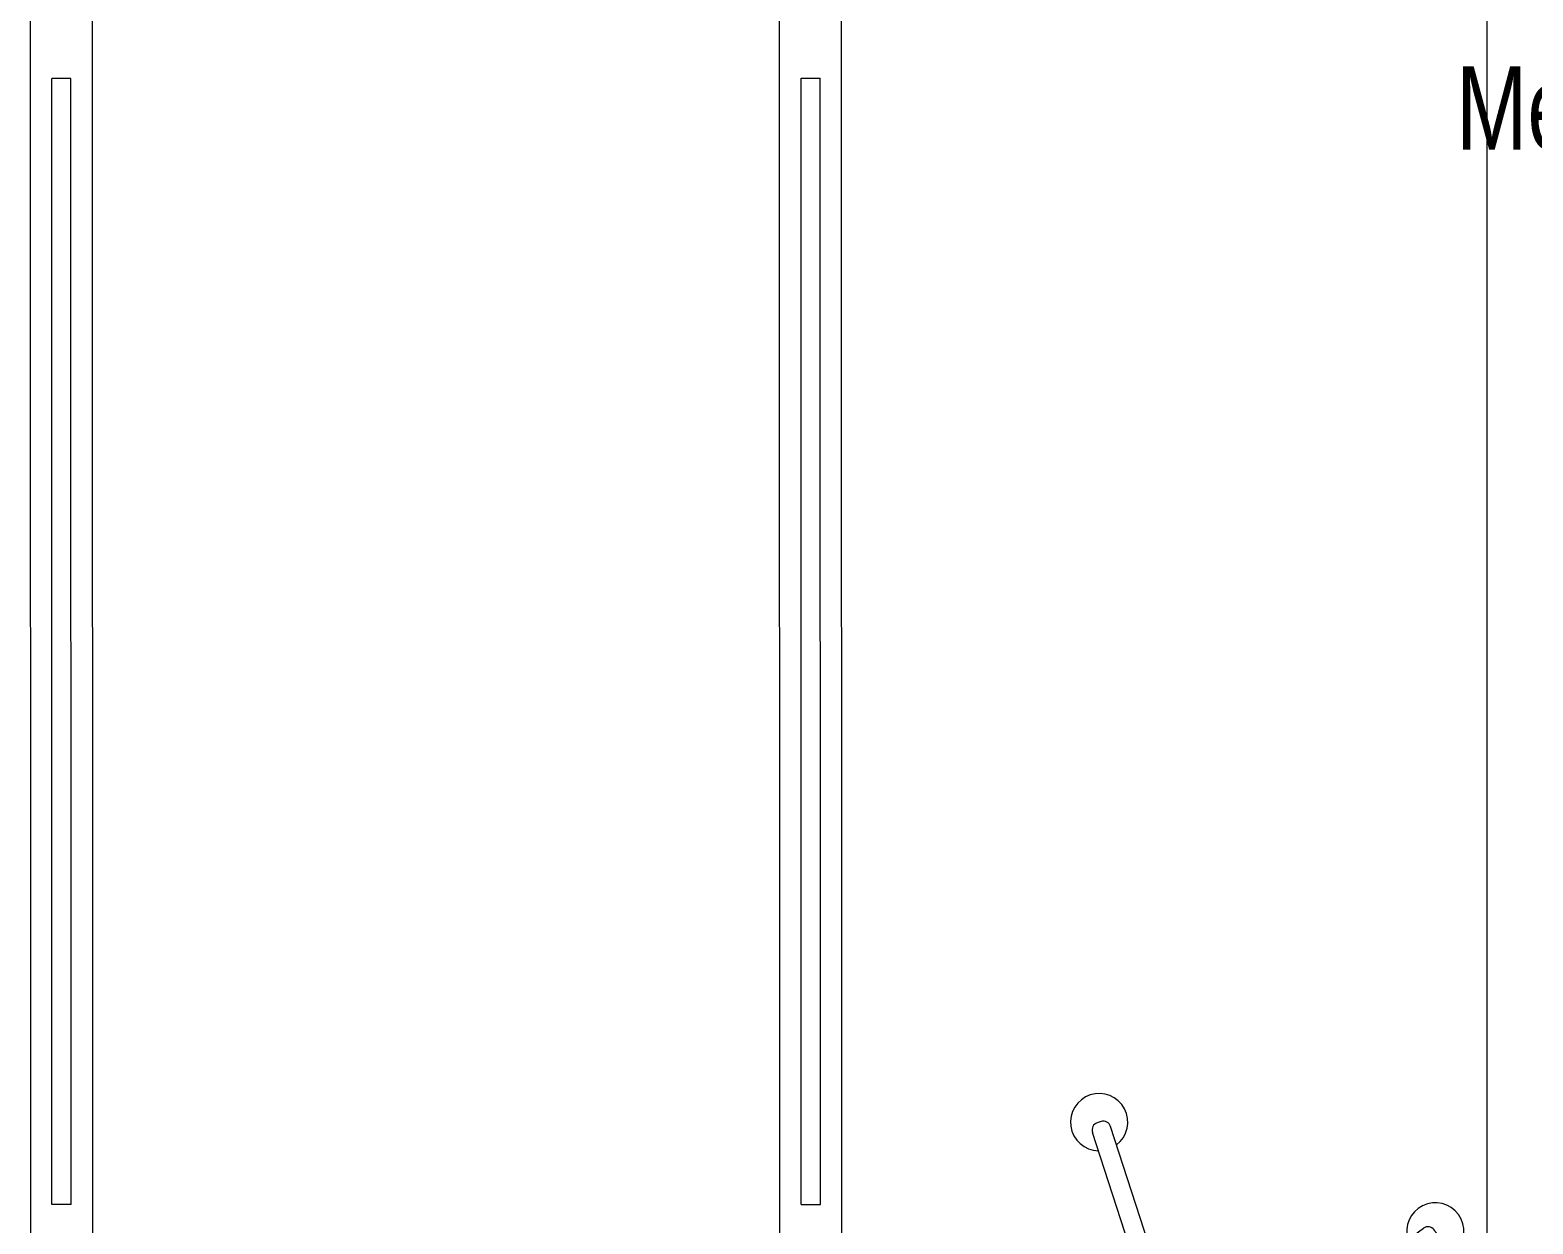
# Model space of a CAD drawing. Header units: metres. Extents: x -18745 to 220762, y -1579758 to -1356048.
# Drawn here: x 148283 to 149857, y -1410975 to -1409724 of the extents above; entities that cross this region are included whole.
import ezdxf

# ---------------------------------------------------------------- set-up
doc = ezdxf.new("R2010")
doc.units = ezdxf.units.M
doc.layers.get('0').update_dxf_attribs({"lineweight": 0})
doc.layers.add('A-100 - Copy$0$Medical Equipment and Furniture', color=8, linetype='Continuous', lineweight=0)
doc.layers.add('A-100 - Copy$0$Medical Equipment and Furniture1', color=8, linetype='Continuous', lineweight=5)
doc.styles.add('A-100 - Copy$0$X3G_ENTITY_257CFD', font='swisscl.ttf', dxfattribs={"height": 200})

# ---------------------------------------------------------------- blocks, each defined once
blk = doc.blocks.new('A-100 - Copy$0$HF16786E-P')
at = {"layer": 'A-100 - Copy$0$Medical Equipment and Furniture1'}
for p, q in [((0, 0.425), (-2.14, 0.425)), ((-0.48, 0.4025), (-1.66, 0.4025)), ((-1.66, 0.3825), (-1.66, 0.4025)), ((-0.48, 0.3825), (-0.48, 0.4025)), ((-0.48, 0.3825), (-1.66, 0.3825)), ((-0.28, 0.36), (-1.86, 0.36)), ((-1.86, -0.36), (-0.28, -0.36)), ((-0.48, -0.3825), (-1.66, -0.3825)), ((-1.66, -0.3825), (-1.66, -0.4025)), ((-0.48, -0.3825), (-0.48, -0.4025)), ((-0.48, -0.4025), (-1.66, -0.4025)), ((-2.14, -0.425), (0, -0.425))]:
    blk.add_line(p, q, dxfattribs=at)
for points in [[(-0.48, 0.3825), (-0.48, 0.3825), (-0.48, 0.3825), (-0.48, 0.3825), (-0.48, 0.3825), (-0.48, 0.3825), (-0.48, 0.3825), (-0.48, 0.3825), (-0.48, 0.3825), (-0.48, 0.3825), (-0.48, 0.3825), (-0.48, 0.3825), (-0.48, 0.3825), (-0.48, 0.3825), (-0.48, 0.3825), (-0.48, 0.3825), (-0.48, 0.3825), (-0.48, 0.3825), (-0.48, 0.3825), (-0.48, 0.3825), (-0.48, 0.3825), (-0.48, 0.3825), (-0.48, 0.3825), (-0.48, 0.3825), (-0.48, 0.3825), (-0.48, 0.3825), (-0.48, 0.3825), (-0.48, 0.3825), (-0.48, 0.3825), (-0.48, 0.3825), (-0.48, 0.3825), (-0.48, 0.3825), (-0.48, 0.3825), (-0.48, 0.3825), (-0.48, 0.3825), (-0.48, 0.3825), (-0.48, 0.3825), (-0.48, 0.3825), (-0.48, 0.3825), (-0.48, 0.3825), (-0.48, 0.3825), (-0.48, 0.3825), (-0.48, 0.3825), (-0.48, 0.3825), (-0.48, 0.3825), (-0.48, 0.3825), (-0.48, 0.3825), (-0.48, 0.3825), (-0.48, 0.3825), (-0.48, 0.3825), (-0.48, 0.3825), (-0.48, 0.3825), (-0.48, 0.3825), (-0.48, 0.3825), (-0.48, 0.3825), (-0.48, 0.3825), (-0.48, 0.3825), (-0.48, 0.3825), (-0.48, 0.3825), (-0.48, 0.3825), (-0.48, 0.3825), (-0.48, 0.3825), (-0.48, 0.3825), (-0.48, 0.3825), (-0.48, 0.3825), (-0.48, 0.3825), (-0.48, 0.3825), (-0.48, 0.3825), (-0.48, 0.3825), (-0.48, 0.3825), (-0.48, 0.3825), (-0.48, 0.3825), (-0.48, 0.3825), (-0.48, 0.3825), (-0.48, 0.3825), (-0.48, 0.3825), (-0.48, 0.3825), (-0.48, 0.3825), (-0.48, 0.3825), (-0.48, 0.3825), (-0.48, 0.3825), (-0.48, 0.3825), (-0.48, 0.3825), (-0.48, 0.3825), (-0.48, 0.3825), (-0.48, 0.3825), (-0.48, 0.3825), (-0.48, 0.3825), (-0.48, 0.3825), (-0.48, 0.3825), (-0.48, 0.3825), (-0.48, 0.3825), (-0.48, 0.3825), (-0.48, 0.3825), (-0.48, 0.3825), (-0.48, 0.3825), (-0.48, 0.3825), (-0.48, 0.3825), (-0.48, 0.3825), (-0.48, 0.3825), (-0.48, 0.3825), (-0.48, 0.3825), (-0.48, 0.3825), (-0.48, 0.3825), (-0.48, 0.3825), (-0.48, 0.3825), (-0.48, 0.3825), (-0.48, 0.3825), (-0.48, 0.3825), (-0.48, 0.3825), (-0.48, 0.3825), (-0.48, 0.3825), (-0.48, 0.3825), (-0.48, 0.3825), (-0.48, 0.3825), (-0.48, 0.3825), (-0.48, 0.3825), (-0.48, 0.3825), (-0.48, 0.3825), (-0.48, 0.3825), (-0.48, 0.3825), (-0.48, 0.3825), (-0.48, 0.3825), (-0.48, 0.3825), (-0.48, 0.3825), (-0.48, 0.3825), (-0.48, 0.3825), (-0.48, 0.3825), (-0.48, 0.3825), (-0.48, 0.3825), (-0.48, 0.3825), (-0.48, 0.3825), (-0.48, 0.3825), (-0.48, 0.3825), (-0.48, 0.3825), (-0.48, 0.3825), (-0.48, 0.3825), (-0.48, 0.3825), (-0.48, 0.3825), (-0.48, 0.3825), (-0.48, 0.3825), (-0.48, 0.3825), (-0.48, 0.3825), (-0.48, 0.3825), (-0.48, 0.3825), (-0.48, 0.3825), (-0.48, 0.3825), (-0.48, 0.3825), (-0.48, 0.3825), (-0.48, 0.3825), (-0.48, 0.3825), (-0.48, 0.3825), (-0.48, 0.3825), (-0.48, 0.3825), (-0.48, 0.3825), (-0.48, 0.3825), (-0.48, 0.3825), (-0.48, 0.3825), (-0.48, 0.3825), (-0.48, 0.3825), (-0.48, 0.3825), (-0.48, 0.3825), (-0.48, 0.3825), (-0.48, 0.3825), (-0.48, 0.3825), (-0.48, 0.3825), (-0.48, 0.3825), (-0.48, 0.3825), (-0.48, 0.3825), (-0.48, 0.3825), (-0.48, 0.3825), (-0.48, 0.3825), (-0.48, 0.3825), (-0.48, 0.3825), (-0.48, 0.3825), (-0.48, 0.3825), (-0.48, 0.3825), (-0.48, 0.3825), (-0.48, 0.3825), (-0.48, 0.3825), (-0.48, 0.3825), (-0.48, 0.3825), (-0.48, 0.3825), (-0.48, 0.3825), (-0.48, 0.3825), (-0.48, 0.3825), (-0.48, 0.3825), (-0.48, 0.3825), (-0.48, 0.3825), (-0.48, 0.3825), (-0.48, 0.3825), (-0.48, 0.3825), (-0.48, 0.3825), (-0.48, 0.3825), (-0.48, 0.3825), (-0.48, 0.3825), (-0.48, 0.3825), (-0.48, 0.3825), (-0.48, 0.3825), (-0.48, 0.3825), (-0.48, 0.3825), (-0.48, 0.3825), (-0.48, 0.3825), (-0.48, 0.3825), (-0.48, 0.3825), (-0.48, 0.3825), (-0.48, 0.3825), (-0.48, 0.3825), (-0.48, 0.3825), (-0.48, 0.3825), (-0.48, 0.3825), (-0.48, 0.3825), (-0.48, 0.3825), (-0.48, 0.3825), (-0.48, 0.3825), (-0.48, 0.3825), (-0.48, 0.3825), (-0.48, 0.3825), (-0.48, 0.3825)], [(-0.48, 0.3825), (-0.48, 0.3825), (-0.48, 0.3825), (-0.48, 0.3825), (-0.48, 0.3825), (-0.48, 0.3825), (-0.48, 0.3825), (-0.48, 0.3825), (-0.48, 0.3825), (-0.48, 0.3825), (-0.48, 0.3825), (-0.48, 0.3825), (-0.48, 0.3825), (-0.48, 0.3825), (-0.48, 0.3825), (-0.48, 0.3825), (-0.48, 0.3825), (-0.48, 0.3825), (-0.48, 0.3825), (-0.48, 0.3825), (-0.48, 0.3825), (-0.48, 0.3825), (-0.48, 0.3825), (-0.48, 0.3825), (-0.48, 0.3825), (-0.48, 0.3825), (-0.48, 0.3825), (-0.48, 0.3825), (-0.48, 0.3825), (-0.48, 0.3825), (-0.48, 0.3825), (-0.48, 0.3825), (-0.48, 0.3825), (-0.48, 0.3825), (-0.48, 0.3825), (-0.48, 0.3825), (-0.48, 0.3825), (-0.48, 0.3825), (-0.48, 0.3825), (-0.48, 0.3825), (-0.48, 0.3825), (-0.48, 0.3825), (-0.48, 0.3825), (-0.48, 0.3825), (-0.48, 0.3825), (-0.48, 0.3825), (-0.48, 0.3825), (-0.48, 0.3825), (-0.48, 0.3825), (-0.48, 0.3825), (-0.48, 0.3825), (-0.48, 0.3825), (-0.48, 0.3825), (-0.48, 0.3825), (-0.48, 0.3825), (-0.48, 0.3825), (-0.48, 0.3825), (-0.48, 0.3825), (-0.48, 0.3825), (-0.48, 0.3825), (-0.48, 0.3825), (-0.48, 0.3825), (-0.48, 0.3825), (-0.48, 0.3825), (-0.48, 0.3825), (-0.48, 0.3825), (-0.48, 0.3825), (-0.48, 0.3825), (-0.48, 0.3825), (-0.48, 0.3825), (-0.48, 0.3825), (-0.48, 0.3825), (-0.48, 0.3825), (-0.48, 0.3825), (-0.48, 0.3825), (-0.48, 0.3825), (-0.48, 0.3825), (-0.48, 0.3825), (-0.48, 0.3825), (-0.48, 0.3825), (-0.48, 0.3825), (-0.48, 0.3825), (-0.48, 0.3825), (-0.48, 0.3825), (-0.48, 0.3825), (-0.48, 0.3825), (-0.48, 0.3825), (-0.48, 0.3825), (-0.48, 0.3825), (-0.48, 0.3825), (-0.48, 0.3825), (-0.48, 0.3825), (-0.48, 0.3825), (-0.48, 0.3825), (-0.48, 0.3825), (-0.48, 0.3825), (-0.48, 0.3825), (-0.48, 0.3825), (-0.48, 0.3825), (-0.48, 0.3825), (-0.48, 0.3825), (-0.48, 0.3825), (-0.48, 0.3825), (-0.48, 0.3825), (-0.48, 0.3825), (-0.48, 0.3825), (-0.48, 0.3825), (-0.48, 0.3825), (-0.48, 0.3825), (-0.48, 0.3825), (-0.48, 0.3825), (-0.48, 0.3825), (-0.48, 0.3825), (-0.48, 0.3825), (-0.48, 0.3825), (-0.48, 0.3825), (-0.48, 0.3825), (-0.48, 0.3825), (-0.48, 0.3825), (-0.48, 0.3825), (-0.48, 0.3825), (-0.48, 0.3825), (-0.48, 0.3825), (-0.48, 0.3825), (-0.48, 0.3825), (-0.48, 0.3825), (-0.48, 0.3825), (-0.48, 0.3825), (-0.48, 0.3825), (-0.48, 0.3825), (-0.48, 0.3825), (-0.48, 0.3825), (-0.48, 0.3825), (-0.48, 0.3825), (-0.48, 0.3825), (-0.48, 0.3825), (-0.48, 0.3825), (-0.48, 0.3825), (-0.48, 0.3825), (-0.48, 0.3825), (-0.48, 0.3825), (-0.48, 0.3825), (-0.48, 0.3825), (-0.48, 0.3825), (-0.48, 0.3825), (-0.48, 0.3825), (-0.48, 0.3825), (-0.48, 0.3825), (-0.48, 0.3825), (-0.48, 0.3825), (-0.48, 0.3825), (-0.48, 0.3825), (-0.48, 0.3825), (-0.48, 0.3825), (-0.48, 0.3825), (-0.48, 0.3825), (-0.48, 0.3825), (-0.48, 0.3825), (-0.48, 0.3825), (-0.48, 0.3825), (-0.48, 0.3825), (-0.48, 0.3825), (-0.48, 0.3825), (-0.48, 0.3825), (-0.48, 0.3825), (-0.48, 0.3825), (-0.48, 0.3825), (-0.48, 0.3825), (-0.48, 0.3825), (-0.48, 0.3825), (-0.48, 0.3825), (-0.48, 0.3825), (-0.48, 0.3825), (-0.48, 0.3825), (-0.48, 0.3825), (-0.48, 0.3825), (-0.48, 0.3825), (-0.48, 0.3825), (-0.48, 0.3825), (-0.48, 0.3825), (-0.48, 0.3825), (-0.48, 0.3825), (-0.48, 0.3825), (-0.48, 0.3825), (-0.48, 0.3825), (-0.48, 0.3825), (-0.48, 0.3825), (-0.48, 0.3825), (-0.48, 0.3825), (-0.48, 0.3825), (-0.48, 0.3825), (-0.48, 0.3825), (-0.48, 0.3825), (-0.48, 0.3825), (-0.48, 0.3825), (-0.48, 0.3825), (-0.48, 0.3825), (-0.48, 0.3825), (-0.48, 0.3825), (-0.48, 0.3825), (-0.48, 0.3825), (-0.48, 0.3825), (-0.48, 0.3825), (-0.48, 0.3825), (-0.48, 0.3825), (-0.48, 0.3825), (-0.48, 0.3825), (-0.48, 0.3825), (-0.48, 0.3825), (-0.48, 0.3825), (-0.48, 0.3825), (-0.48, 0.3825), (-0.48, 0.3825), (-0.48, 0.3825)], [(-0.48, 0.3825), (-0.48, 0.3825), (-0.48, 0.3825), (-0.48, 0.3825), (-0.48, 0.3825), (-0.48, 0.3825), (-0.48, 0.3825), (-0.48, 0.3825), (-0.48, 0.3825), (-0.48, 0.3825), (-0.48, 0.3825), (-0.48, 0.3825), (-0.48, 0.3825), (-0.48, 0.3825), (-0.48, 0.3825), (-0.48, 0.3825), (-0.48, 0.3825), (-0.48, 0.3825), (-0.48, 0.3825), (-0.48, 0.3825), (-0.48, 0.3825), (-0.48, 0.3825), (-0.48, 0.3825), (-0.48, 0.3825), (-0.48, 0.3825), (-0.48, 0.3825), (-0.48, 0.3825), (-0.48, 0.3825), (-0.48, 0.3825), (-0.48, 0.3825), (-0.48, 0.3825), (-0.48, 0.3825), (-0.48, 0.3825), (-0.48, 0.3825), (-0.48, 0.3825), (-0.48, 0.3825), (-0.48, 0.3825), (-0.48, 0.3825), (-0.48, 0.3825), (-0.48, 0.3825), (-0.48, 0.3825), (-0.48, 0.3825), (-0.48, 0.3825), (-0.48, 0.3825), (-0.48, 0.3825), (-0.48, 0.3825), (-0.48, 0.3825), (-0.48, 0.3825), (-0.48, 0.3825), (-0.48, 0.3825), (-0.48, 0.3825), (-0.48, 0.3825), (-0.48, 0.3825), (-0.48, 0.3825), (-0.48, 0.3825), (-0.48, 0.3825), (-0.48, 0.3825), (-0.48, 0.3825), (-0.48, 0.3825), (-0.48, 0.3825), (-0.48, 0.3825), (-0.48, 0.3825), (-0.48, 0.3825), (-0.48, 0.3825), (-0.48, 0.3825), (-0.48, 0.3825), (-0.48, 0.3825), (-0.48, 0.3825), (-0.48, 0.3825), (-0.48, 0.3825), (-0.48, 0.3825), (-0.48, 0.3825), (-0.48, 0.3825), (-0.48, 0.3825), (-0.48, 0.3825), (-0.48, 0.3825), (-0.48, 0.3825), (-0.48, 0.3825), (-0.48, 0.3825), (-0.48, 0.3825), (-0.48, 0.3825), (-0.48, 0.3825), (-0.48, 0.3825), (-0.48, 0.3825), (-0.48, 0.3825), (-0.48, 0.3825), (-0.48, 0.3825), (-0.48, 0.3825), (-0.48, 0.3825), (-0.48, 0.3825), (-0.48, 0.3825), (-0.48, 0.3825), (-0.48, 0.3825), (-0.48, 0.3825), (-0.48, 0.3825), (-0.48, 0.3825), (-0.48, 0.3825), (-0.48, 0.3825), (-0.48, 0.3825), (-0.48, 0.3825), (-0.48, 0.3825), (-0.48, 0.3825), (-0.48, 0.3825), (-0.48, 0.3825), (-0.48, 0.3825), (-0.48, 0.3825), (-0.48, 0.3825), (-0.48, 0.3825), (-0.48, 0.3825), (-0.48, 0.3825), (-0.48, 0.3825), (-0.48, 0.3825), (-0.48, 0.3825), (-0.48, 0.3825), (-0.48, 0.3825), (-0.48, 0.3825), (-0.48, 0.3825), (-0.48, 0.3825), (-0.48, 0.3825), (-0.48, 0.3825), (-0.48, 0.3825), (-0.48, 0.3825), (-0.48, 0.3825), (-0.48, 0.3825), (-0.48, 0.3825), (-0.48, 0.3825), (-0.48, 0.3825), (-0.48, 0.3825), (-0.48, 0.3825), (-0.48, 0.3825), (-0.48, 0.3825), (-0.48, 0.3825), (-0.48, 0.3825), (-0.48, 0.3825), (-0.48, 0.3825), (-0.48, 0.3825), (-0.48, 0.3825), (-0.48, 0.3825), (-0.48, 0.3825), (-0.48, 0.3825), (-0.48, 0.3825), (-0.48, 0.3825), (-0.48, 0.3825), (-0.48, 0.3825), (-0.48, 0.3825), (-0.48, 0.3825), (-0.48, 0.3825), (-0.48, 0.3825), (-0.48, 0.3825), (-0.48, 0.3825), (-0.48, 0.3825), (-0.48, 0.3825), (-0.48, 0.3825), (-0.48, 0.3825), (-0.48, 0.3825), (-0.48, 0.3825), (-0.48, 0.3825), (-0.48, 0.3825), (-0.48, 0.3825), (-0.48, 0.3825), (-0.48, 0.3825), (-0.48, 0.3825), (-0.48, 0.3825), (-0.48, 0.3825), (-0.48, 0.3825), (-0.48, 0.3825), (-0.48, 0.3825), (-0.48, 0.3825), (-0.48, 0.3825), (-0.48, 0.3825), (-0.48, 0.3825), (-0.48, 0.3825), (-0.48, 0.3825), (-0.48, 0.3825), (-0.48, 0.3825), (-0.48, 0.3825), (-0.48, 0.3825), (-0.48, 0.3825), (-0.48, 0.3825), (-0.48, 0.3825), (-0.48, 0.3825), (-0.48, 0.3825), (-0.48, 0.3825), (-0.48, 0.3825), (-0.48, 0.3825), (-0.48, 0.3825), (-0.48, 0.3825), (-0.48, 0.3825), (-0.48, 0.3825), (-0.48, 0.3825), (-0.48, 0.3825), (-0.48, 0.3825), (-0.48, 0.3825), (-0.48, 0.3825), (-0.48, 0.3825), (-0.48, 0.3825), (-0.48, 0.3825), (-0.48, 0.3825), (-0.48, 0.3825), (-0.48, 0.3825), (-0.48, 0.3825), (-0.48, 0.3825), (-0.48, 0.3825), (-0.48, 0.3825), (-0.48, 0.3825), (-0.48, 0.3825), (-0.48, 0.3825), (-0.48, 0.3825), (-0.48, 0.3825), (-0.48, 0.3825), (-0.48, 0.3825), (-0.48, 0.3825), (-0.48, 0.3825), (-0.48, 0.3825), (-0.48, 0.3825), (-0.48, 0.3825), (-0.48, 0.3825), (-0.48, 0.3825), (-0.48, 0.3825), (-0.48, 0.3825), (-0.48, 0.3825), (-0.48, 0.3825), (-0.48, 0.3825), (-0.48, 0.3825), (-0.48, 0.3825), (-0.48, 0.3825), (-0.48, 0.3825), (-0.48, 0.3825), (-0.48, 0.3825), (-0.48, 0.3825), (-0.48, 0.3825), (-0.48, 0.3825), (-0.48, 0.3825), (-0.48, 0.3825), (-0.48, 0.3825), (-0.48, 0.3825), (-0.48, 0.3825), (-0.48, 0.3825), (-0.48, 0.3825), (-0.48, 0.3825), (-0.48, 0.3825), (-0.48, 0.3825), (-0.48, 0.3825), (-0.48, 0.3825), (-0.48, 0.3825), (-0.48, 0.3825), (-0.48, 0.3825), (-0.48, 0.3825), (-0.48, 0.3825), (-0.48, 0.3825), (-0.48, 0.3825), (-0.48, 0.3825), (-0.48, 0.3825), (-0.48, 0.3825), (-0.48, 0.3825), (-0.48, 0.3825), (-0.48, 0.3825), (-0.48, 0.3825), (-0.48, 0.3825), (-0.48, 0.3825), (-0.48, 0.3825), (-0.48, 0.3825), (-0.48, 0.3825), (-0.48, 0.3825), (-0.48, 0.3825), (-0.48, 0.3825), (-0.48, 0.3825), (-0.48, 0.3825), (-0.48, 0.3825), (-0.48, 0.3825), (-0.48, 0.3825), (-0.48, 0.3825), (-0.48, 0.3825), (-0.48, 0.3825), (-0.48, 0.3825), (-0.48, 0.3825), (-0.48, 0.3825)]]:
    blk.add_lwpolyline(points, close=True, dxfattribs=at)
for points in [[(-0.48, 0.3825), (-0.48, 0.3825), (-0.48, 0.3825), (-0.48, 0.3825), (-0.48, 0.3825), (-0.48, 0.3825), (-0.48, 0.3825), (-0.48, 0.3825)], [(-0.48, 0.3825), (-0.48, 0.3825), (-0.48, 0.3825), (-0.48, 0.3825), (-0.48, 0.3825), (-0.48, 0.3825), (-0.48, 0.3825), (-0.48, 0.3825), (-0.48, 0.3825), (-0.48, 0.3825), (-0.48, 0.3825), (-0.48, 0.3825), (-0.48, 0.3825), (-0.48, 0.3825), (-0.48, 0.3825), (-0.48, 0.3825), (-0.48, 0.3825), (-0.48, 0.3825), (-0.48, 0.3825), (-0.48, 0.3825), (-0.48, 0.3825), (-0.48, 0.3825), (-0.48, 0.3825), (-0.48, 0.3825), (-0.48, 0.3825), (-0.48, 0.3825), (-0.48, 0.3825), (-0.48, 0.3825), (-0.48, 0.3825), (-0.48, 0.3825), (-0.48, 0.3825), (-0.48, 0.3825), (-0.48, 0.3825), (-0.48, 0.3825), (-0.48, 0.3825), (-0.48, 0.3825), (-0.48, 0.3825), (-0.48, 0.3825), (-0.48, 0.3825), (-0.48, 0.3825), (-0.48, 0.3825), (-0.48, 0.3825), (-0.48, 0.3825), (-0.48, 0.3825), (-0.48, 0.3825), (-0.48, 0.3825), (-0.48, 0.3825), (-0.48, 0.3825), (-0.48, 0.3825), (-0.48, 0.3825), (-0.48, 0.3825), (-0.48, 0.3825), (-0.48, 0.3825), (-0.48, 0.3825), (-0.48, 0.3825), (-0.48, 0.3825), (-0.48, 0.3825), (-0.48, 0.3825), (-0.48, 0.3825), (-0.48, 0.3825), (-0.48, 0.3825), (-0.48, 0.3825), (-0.48, 0.3825), (-0.48, 0.3825), (-0.48, 0.3825), (-0.48, 0.3825), (-0.48, 0.3825), (-0.48, 0.3825), (-0.48, 0.3825), (-0.48, 0.3825), (-0.48, 0.3825), (-0.48, 0.3825), (-0.48, 0.3825), (-0.48, 0.3825), (-0.48, 0.3825), (-0.48, 0.3825), (-0.48, 0.3825), (-0.48, 0.3825), (-0.48, 0.3825), (-0.48, 0.3825), (-0.48, 0.3825), (-0.48, 0.3825), (-0.48, 0.3825), (-0.48, 0.3825), (-0.48, 0.3825), (-0.48, 0.3825), (-0.48, 0.3825), (-0.48, 0.3825), (-0.48, 0.3825), (-0.48, 0.3825), (-0.48, 0.3825), (-0.48, 0.3825), (-0.48, 0.3825), (-0.48, 0.3825), (-0.48, 0.3825), (-0.48, 0.3825), (-0.48, 0.3825), (-0.48, 0.3825), (-0.48, 0.3825), (-0.48, 0.3825), (-0.48, 0.3825), (-0.48, 0.3825), (-0.48, 0.3825), (-0.48, 0.3825), (-0.48, 0.3825), (-0.48, 0.3825), (-0.48, 0.3825), (-0.48, 0.3825), (-0.48, 0.3825), (-0.48, 0.3825), (-0.48, 0.3825)], [(-0.48, 0.3825), (-0.48, 0.3825), (-0.48, 0.3825), (-0.48, 0.3825), (-0.48, 0.3825), (-0.48, 0.3825), (-0.48, 0.3825), (-0.48, 0.3825), (-0.48, 0.3825), (-0.48, 0.3825), (-0.48, 0.3825), (-0.48, 0.3825), (-0.48, 0.3825), (-0.48, 0.3825), (-0.48, 0.3825), (-0.48, 0.3825), (-0.48, 0.3825)], [(-0.48, 0.3825), (-0.48, 0.3825), (-0.48, 0.3825), (-0.48, 0.3825), (-0.48, 0.3825), (-0.48, 0.3825), (-0.48, 0.3825)], [(-0.48, 0.3825), (-0.48, 0.3825), (-0.48, 0.3825), (-0.48, 0.3825), (-0.48, 0.3825), (-0.48, 0.3825), (-0.48, 0.3825), (-0.48, 0.3825), (-0.48, 0.3825), (-0.48, 0.3825), (-0.48, 0.3825), (-0.48, 0.3825)], [(-0.48, 0.3825), (-0.48, 0.3825), (-0.48, 0.3825), (-0.48, 0.3825), (-0.48, 0.3825), (-0.48, 0.3825), (-0.48, 0.3825), (-0.48, 0.3825), (-0.48, 0.3825), (-0.48, 0.3825), (-0.48, 0.3825), (-0.48, 0.3825), (-0.48, 0.3825), (-0.48, 0.3825), (-0.48, 0.3825), (-0.48, 0.3825), (-0.48, 0.3825), (-0.48, 0.3825), (-0.48, 0.3825), (-0.48, 0.3825), (-0.48, 0.3825), (-0.48, 0.3825), (-0.48, 0.3825), (-0.48, 0.3825), (-0.48, 0.3825), (-0.48, 0.3825), (-0.48, 0.3825), (-0.48, 0.3825), (-0.48, 0.3825), (-0.48, 0.3825), (-0.48, 0.3825), (-0.48, 0.3825), (-0.48, 0.3825), (-0.48, 0.3825), (-0.48, 0.3825), (-0.48, 0.3825), (-0.48, 0.3825), (-0.48, 0.3825), (-0.48, 0.3825), (-0.48, 0.3825), (-0.48, 0.3825), (-0.48, 0.3825), (-0.48, 0.3825), (-0.48, 0.3825), (-0.48, 0.3825), (-0.48, 0.3825), (-0.48, 0.3825), (-0.48, 0.3825), (-0.48, 0.3825), (-0.48, 0.3825), (-0.48, 0.3825), (-0.48, 0.3825), (-0.48, 0.3825), (-0.48, 0.3825), (-0.48, 0.3825), (-0.48, 0.3825), (-0.48, 0.3825), (-0.48, 0.3825), (-0.48, 0.3825), (-0.48, 0.3825), (-0.48, 0.3825), (-0.48, 0.3825), (-0.48, 0.3825), (-0.48, 0.3825), (-0.48, 0.3825), (-0.48, 0.3825), (-0.48, 0.3825), (-0.48, 0.3825), (-0.48, 0.3825), (-0.48, 0.3825), (-0.48, 0.3825), (-0.48, 0.3825), (-0.48, 0.3825), (-0.48, 0.3825), (-0.48, 0.3825), (-0.48, 0.3825), (-0.48, 0.3825), (-0.48, 0.3825), (-0.48, 0.3825), (-0.48, 0.3825), (-0.48, 0.3825), (-0.48, 0.3825), (-0.48, 0.3825), (-0.48, 0.3825), (-0.48, 0.3825), (-0.48, 0.3825), (-0.48, 0.3825), (-0.48, 0.3825), (-0.48, 0.3825)], [(-0.48, 0.3825), (-0.48, 0.3825), (-0.48, 0.3825), (-0.48, 0.3825), (-0.48, 0.3825), (-0.48, 0.3825), (-0.48, 0.3825), (-0.48, 0.3825), (-0.48, 0.3825), (-0.48, 0.3825), (-0.48, 0.3825), (-0.48, 0.3825), (-0.48, 0.3825), (-0.48, 0.3825), (-0.48, 0.3825), (-0.48, 0.3825), (-0.48, 0.3825), (-0.48, 0.3825), (-0.48, 0.3825), (-0.48, 0.3825), (-0.48, 0.3825), (-0.48, 0.3825), (-0.48, 0.3825), (-0.48, 0.3825), (-0.48, 0.3825), (-0.48, 0.3825), (-0.48, 0.3825), (-0.48, 0.3825), (-0.48, 0.3825), (-0.48, 0.3825), (-0.48, 0.3825), (-0.48, 0.3825), (-0.48, 0.3825), (-0.48, 0.3825), (-0.48, 0.3825), (-0.48, 0.3825), (-0.48, 0.3825), (-0.48, 0.3825), (-0.48, 0.3825), (-0.48, 0.3825), (-0.48, 0.3825), (-0.48, 0.3825), (-0.48, 0.3825), (-0.48, 0.3825), (-0.48, 0.3825), (-0.48, 0.3825), (-0.48, 0.3825), (-0.48, 0.3825), (-0.48, 0.3825), (-0.48, 0.3825), (-0.48, 0.3825), (-0.48, 0.3825), (-0.48, 0.3825), (-0.48, 0.3825)], [(-0.48, 0.3825), (-0.48, 0.3825), (-0.48, 0.3825), (-0.48, 0.3825), (-0.48, 0.3825), (-0.48, 0.3825), (-0.48, 0.3825), (-0.48, 0.3825), (-0.48, 0.3825), (-0.48, 0.3825)], [(-0.48, 0.3825), (-0.48, 0.3825), (-0.48, 0.3825), (-0.48, 0.3825), (-0.48, 0.3825), (-0.48, 0.3825), (-0.48, 0.3825), (-0.48, 0.3825), (-0.48, 0.3825), (-0.48, 0.3825)], [(-0.48, 0.3825), (-0.48, 0.3825), (-0.48, 0.3825), (-0.48, 0.3825), (-0.48, 0.3825), (-0.48, 0.3825), (-0.48, 0.3825), (-0.48, 0.3825), (-0.48, 0.3825), (-0.48, 0.3825), (-0.48, 0.3825), (-0.48, 0.3825), (-0.48, 0.3825), (-0.48, 0.3825), (-0.48, 0.3825)], [(-0.48, 0.3825), (-0.48, 0.3825), (-0.48, 0.3825), (-0.48, 0.3825), (-0.48, 0.3825), (-0.48, 0.3825), (-0.48, 0.3825), (-0.48, 0.3825), (-0.48, 0.3825), (-0.48, 0.3825)], [(-0.48, 0.3825), (-0.48, 0.3825), (-0.48, 0.3825), (-0.48, 0.3825), (-0.48, 0.3825), (-0.48, 0.3825), (-0.48, 0.3825)], [(-0.48, 0.3825), (-0.48, 0.3825), (-0.48, 0.3825), (-0.48, 0.3825), (-0.48, 0.3825), (-0.48, 0.3825), (-0.48, 0.3825), (-0.48, 0.3825), (-0.48, 0.3825), (-0.48, 0.3825)], [(-0.48, 0.3825), (-0.48, 0.3825), (-0.48, 0.3825), (-0.48, 0.3825), (-0.48, 0.3825), (-0.48, 0.3825), (-0.48, 0.3825), (-0.48, 0.3825), (-0.48, 0.3825), (-0.48, 0.3825), (-0.48, 0.3825), (-0.48, 0.3825), (-0.48, 0.3825), (-0.48, 0.3825), (-0.48, 0.3825), (-0.48, 0.3825), (-0.48, 0.3825), (-0.48, 0.3825)], [(-0.48, 0.3825), (-0.48, 0.3825), (-0.48, 0.3825), (-0.48, 0.3825), (-0.48, 0.3825), (-0.48, 0.3825), (-0.48, 0.3825), (-0.48, 0.3825), (-0.48, 0.3825)]]:
    blk.add_lwpolyline(points, dxfattribs=at)
blk = doc.blocks.new('A-100 - Copy$0$HF12177-P')
for p, q in [((0, 0), (-0.1724, 0.2372)), ((0, 0), (0.1724, 0.2372)), ((-0.0196, -0.007), (-0.1885, 0.2255)), ((0.0196, -0.007), (0.1885, 0.2255)), ((-0.12, -0.015), (-0.12, -0.019)), ((-0.112, -0.007), (0.112, -0.007)), ((-0.1, -0.007), (-0.1, -0.027)), ((0.1, -0.007), (0.1, -0.027)), ((0.12, -0.015), (0.12, -0.019)), ((-0.0631, -0.027), (-0.2951, -0.1024)), ((-0.01, -0.0308), (-0.2889, -0.1214)), ((-0.112, -0.027), (0.112, -0.027)), ((-0.01, -0.0308), (-0.01, -0.324)), ((0.01, -0.0308), (0.01, -0.324)), ((0.01, -0.0308), (0.2889, -0.1214)), ((0.0631, -0.027), (0.2951, -0.1024))]:
    blk.add_line(p, q)
for centre, radius, start, end in [((-0.1852, 0.2378), 0.03, 325.4712, 286.5288), ((0.1852, 0.2378), 0.03, 253.4712, 214.5288), ((-0.1821, 0.2302), 0.008, 126.3733, 216), ((0, -0.017), 0.315, 125.6267, 126.3733), ((-0.1788, 0.2325), 0.008, 36, 125.6267), ((0.1788, 0.2325), 0.008, 54.3733, 144), ((0, -0.017), 0.315, 53.6267, 54.3733), ((0.1821, 0.2302), 0.008, 324, 53.6267), ((-0.112, -0.015), 0.008, 90, 180), ((0.112, -0.015), 0.008, 0, 90), ((-0.112, -0.019), 0.008, 180, 270), ((0.112, -0.019), 0.008, 270, 0), ((-0.2996, -0.1144), 0.03, 37.4712, 358.5288), ((0.2996, -0.1144), 0.03, 181.4712, 142.5288), ((-0.2926, -0.11), 0.008, 108, 197.6267), ((0.2926, -0.11), 0.008, 342.3733, 72), ((0, -0.017), 0.315, 197.6267, 198.3733), ((-0.2914, -0.1138), 0.008, 198.3733, 288), ((0.2914, -0.1138), 0.008, 252, 341.6267), ((0, -0.017), 0.315, 341.6267, 342.3733), ((0, -0.332), 0.03, 109.4712, 70.5288), ((-0.002, -0.324), 0.008, 180, 269.6267), ((0.002, -0.324), 0.008, 270.3733, 0), ((0, -0.017), 0.315, 269.6267, 270.3733)]:
    blk.add_arc(centre, radius, start, end)
blk = doc.blocks.new('A-100 - Copy')
at = {"layer": 'A-100 - Copy$0$Medical Equipment and Furniture'}
blk.add_line((149808.8, -1409027.7, -2.4), (149808.8, -1411527.7, -2.4), dxfattribs=at)
at = {"layer": 'A-100 - Copy$0$Medical Equipment and Furniture', "xscale": 1000, "yscale": 1000, "zscale": 1000, "rotation": 270.0149936594165}
blk.add_blockref('A-100 - Copy$0$HF16786E-P', (148708.2, -1411434.6, 0), dxfattribs=at)
at = {"layer": 'A-100 - Copy$0$Medical Equipment and Furniture', "extrusion": (-1.92689e-13, -1.39405e-12, -1), "xscale": -1000.000000000001, "yscale": 1000.000000000001, "zscale": -1000.000000000001, "rotation": 90.01496832471715}
blk.add_blockref('A-100 - Copy$0$HF12177-P', (-149516.9, -1411168, 0), dxfattribs=at)
at = {"layer": 'A-100 - Copy$0$Medical Equipment and Furniture', "insert": (151179.8, -1409761.9, 0), "char_height": 87.473, "width": 3260.537, "attachment_point": 2, "style": 'A-100 - Copy$0$X3G_ENTITY_257CFD'}
blk.add_mtext('Medical Equipment parked in Nurse Station to be used in patient areas', dxfattribs=at)

msp = doc.modelspace()

# ---------------------------------------------------------------- block references
msp.add_blockref('A-100 - Copy', (0, 0))

doc.saveas('drawing.dxf')
